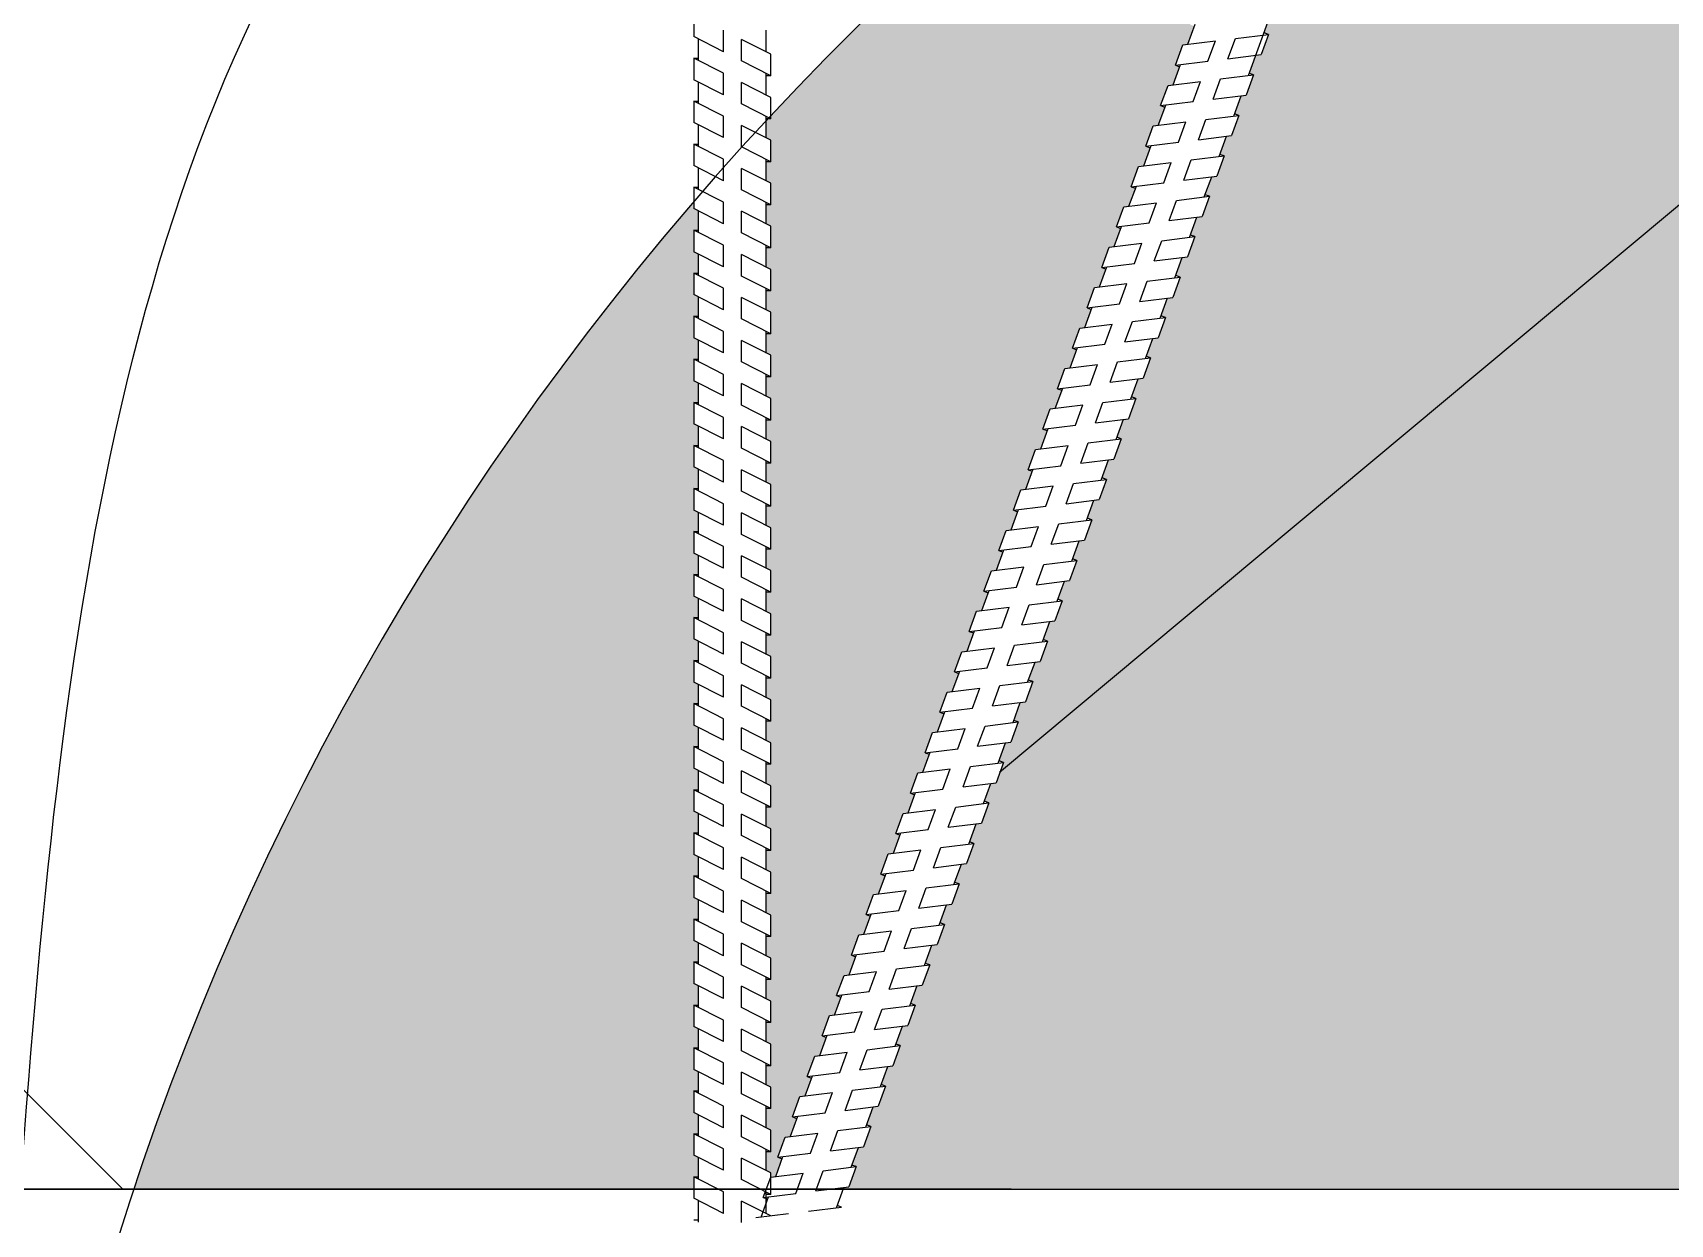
# Model space of a CAD drawing. Header units: millimetres. Extents: x -1985 to 969, y 203 to 500.
# Drawn here: x -1885.88 to -1875.23, y 431.2 to 438.95 of the extents above; entities that cross this region are included whole.
import ezdxf

# ---------------------------------------------------------------- set-up
doc = ezdxf.new("R2010")
doc.units = ezdxf.units.MM
for name, color, linetype in [('Контур', 252, 'Continuous'), ('надписи', 7, 'Continuous'), ('ШПАЛА', 7, 'Continuous')]:
    doc.layers.add(name, color=color, linetype=linetype)

msp = doc.modelspace()

# ---------------------------------------------------------------- hatches: boundary and pattern name
for points in [[(-1871.937, 440.537), (-1874.689, 442.29), (-1874.268, 442.982), (-1874.337, 443.067, 0.036279), (-1876.811, 441.842), (-1876.793, 441.836), (-1876.793, 441.836), (-1876.841, 441.704), (-1876.875, 441.7), (-1876.917, 441.583), (-1876.889, 441.572), (-1876.889, 441.572), (-1876.937, 441.441), (-1876.971, 441.437), (-1877.013, 441.319), (-1876.985, 441.309), (-1876.985, 441.309), (-1877.033, 441.178), (-1877.066, 441.173), (-1877.109, 441.056), (-1877.081, 441.046), (-1877.081, 441.046), (-1877.129, 440.914), (-1877.162, 440.91), (-1877.205, 440.793), (-1877.177, 440.782), (-1877.177, 440.782), (-1877.225, 440.651), (-1877.258, 440.647), (-1877.301, 440.53), (-1877.272, 440.52), (-1877.272, 440.52), (-1877.32, 440.388), (-1877.354, 440.384), (-1877.396, 440.267), (-1877.368, 440.257), (-1877.368, 440.257), (-1877.416, 440.125), (-1877.449, 440.121), (-1877.492, 440.004), (-1877.464, 439.994), (-1877.464, 439.994), (-1877.511, 439.863), (-1877.545, 439.858), (-1877.588, 439.741), (-1877.559, 439.731), (-1877.559, 439.731), (-1877.607, 439.599), (-1877.641, 439.595), (-1877.683, 439.48), (-1877.654, 439.47), (-1877.654, 439.47), (-1877.702, 439.338), (-1877.736, 439.334), (-1877.779, 439.217), (-1877.75, 439.207), (-1877.75, 439.207), (-1877.798, 439.075), (-1877.832, 439.071), (-1877.874, 438.954), (-1877.846, 438.943), (-1877.846, 438.943), (-1877.894, 438.812), (-1877.928, 438.808), (-1877.97, 438.69), (-1877.942, 438.68), (-1877.942, 438.68), (-1877.99, 438.548), (-1878.023, 438.544), (-1878.066, 438.427), (-1878.038, 438.416), (-1878.038, 438.416), (-1878.086, 438.285), (-1878.119, 438.281), (-1878.162, 438.163), (-1878.134, 438.153), (-1878.134, 438.153), (-1878.182, 438.022), (-1878.215, 438.017), (-1878.257, 437.901), (-1878.229, 437.891), (-1878.229, 437.891), (-1878.277, 437.759), (-1878.311, 437.755), (-1878.353, 437.638), (-1878.325, 437.628), (-1878.325, 437.628), (-1878.373, 437.496), (-1878.406, 437.492), (-1878.449, 437.375), (-1878.421, 437.365), (-1878.421, 437.365), (-1878.468, 437.233), (-1878.502, 437.229), (-1878.545, 437.112), (-1878.516, 437.102), (-1878.516, 437.102), (-1878.564, 436.97), (-1878.598, 436.966), (-1878.64, 436.849), (-1878.612, 436.839), (-1878.612, 436.839), (-1878.66, 436.707), (-1878.693, 436.703), (-1878.736, 436.586), (-1878.708, 436.576), (-1878.708, 436.576), (-1878.756, 436.444), (-1878.789, 436.44), (-1878.832, 436.323), (-1878.804, 436.312), (-1878.804, 436.312), (-1878.852, 436.181), (-1878.885, 436.177), (-1878.928, 436.059), (-1878.899, 436.049), (-1878.899, 436.049), (-1878.947, 435.918), (-1878.981, 435.913), (-1879.024, 435.796), (-1878.995, 435.786), (-1878.995, 435.786), (-1879.043, 435.654), (-1879.077, 435.65), (-1879.12, 435.533), (-1879.091, 435.522), (-1879.091, 435.522), (-1879.139, 435.391), (-1879.173, 435.387), (-1879.215, 435.27), (-1879.187, 435.26), (-1879.187, 435.26), (-1879.235, 435.128), (-1879.268, 435.124), (-1879.311, 435.007), (-1879.283, 434.997), (-1879.283, 434.997), (-1879.33, 434.865), (-1879.364, 434.861), (-1879.406, 434.744), (-1879.378, 434.734), (-1879.378, 434.734), (-1879.426, 434.603), (-1879.46, 434.598), (-1879.502, 434.481), (-1879.474, 434.471), (-1879.474, 434.471), (-1879.522, 434.339), (-1879.555, 434.335), (-1879.598, 434.218), (-1879.57, 434.208), (-1879.57, 434.208), (-1879.594, 434.142)], [(-1879.073, 437.033), (-1879.04, 437.037), (-1878.997, 437.155), (-1879.025, 437.165), (-1879.025, 437.165), (-1878.978, 437.297), (-1878.944, 437.301), (-1878.902, 437.417), (-1878.93, 437.428), (-1878.93, 437.428), (-1878.882, 437.559), (-1878.849, 437.563), (-1878.806, 437.681), (-1878.834, 437.691), (-1878.834, 437.691), (-1878.786, 437.822), (-1878.753, 437.827), (-1878.71, 437.943), (-1878.739, 437.953), (-1878.739, 437.953), (-1878.691, 438.085), (-1878.657, 438.089), (-1878.615, 438.206), (-1878.643, 438.216), (-1878.643, 438.216), (-1878.595, 438.348), (-1878.562, 438.352), (-1878.519, 438.47), (-1878.547, 438.48), (-1878.547, 438.48), (-1878.499, 438.612), (-1878.466, 438.616), (-1878.423, 438.733), (-1878.451, 438.743), (-1878.451, 438.743), (-1878.403, 438.875), (-1878.37, 438.879), (-1878.327, 438.996), (-1878.355, 439.007), (-1878.355, 439.007), (-1878.307, 439.138), (-1878.274, 439.142), (-1878.231, 439.26), (-1878.259, 439.27), (-1878.259, 439.27), (-1878.211, 439.401), (-1878.178, 439.406), (-1878.136, 439.521), (-1878.164, 439.531), (-1878.164, 439.531), (-1878.116, 439.662), (-1878.083, 439.667), (-1878.04, 439.784), (-1878.068, 439.794), (-1878.068, 439.794), (-1878.021, 439.926), (-1877.987, 439.93), (-1877.945, 440.047), (-1877.973, 440.057), (-1877.973, 440.057), (-1877.925, 440.188), (-1877.892, 440.192), (-1877.849, 440.31), (-1877.877, 440.32), (-1877.877, 440.32), (-1877.829, 440.452), (-1877.796, 440.456), (-1877.754, 440.572), (-1877.782, 440.582), (-1877.782, 440.582), (-1877.734, 440.714), (-1877.7, 440.718), (-1877.658, 440.835), (-1877.686, 440.846), (-1877.686, 440.846), (-1877.638, 440.977), (-1877.605, 440.981), (-1877.562, 441.099), (-1877.59, 441.109), (-1877.59, 441.109), (-1877.542, 441.241), (-1877.509, 441.245), (-1877.466, 441.362), (-1877.494, 441.372), (-1877.494, 441.372), (-1877.471, 441.436, 0.062028), (-1881.083, 438.413), (-1881.083, 438.394), (-1881.101, 438.394, 0.000235), (-1881.113, 438.381), (-1881.113, 438.27), (-1881.083, 438.255), (-1881.083, 438.115), (-1881.113, 438.115), (-1881.113, 437.99), (-1881.083, 437.975), (-1881.083, 437.835), (-1881.113, 437.835), (-1881.113, 437.711), (-1881.083, 437.696), (-1881.083, 437.556), (-1881.113, 437.556), (-1881.113, 437.431), (-1881.083, 437.415), (-1881.083, 437.275), (-1881.113, 437.275), (-1881.113, 437.151), (-1881.083, 437.136), (-1881.083, 436.996), (-1881.113, 436.996), (-1881.113, 436.871), (-1881.083, 436.856), (-1881.083, 436.716), (-1881.113, 436.716), (-1881.113, 436.591), (-1881.083, 436.575), (-1881.083, 436.435), (-1881.113, 436.435), (-1881.113, 436.311), (-1881.083, 436.295), (-1881.083, 436.155), (-1881.113, 436.155), (-1881.113, 436.03), (-1881.083, 436.015), (-1881.083, 435.875), (-1881.113, 435.875), (-1881.113, 435.75), (-1881.083, 435.735), (-1881.083, 435.595), (-1881.113, 435.595), (-1881.113, 435.471), (-1881.083, 435.456), (-1881.083, 435.316), (-1881.113, 435.316), (-1881.113, 435.191), (-1881.083, 435.175), (-1881.083, 435.035), (-1881.113, 435.035), (-1881.113, 434.911), (-1881.083, 434.896), (-1881.083, 434.756), (-1881.113, 434.756), (-1881.113, 434.631), (-1881.083, 434.616), (-1881.083, 434.476), (-1881.113, 434.476), (-1881.113, 434.351), (-1881.083, 434.336), (-1881.083, 434.196), (-1881.113, 434.196), (-1881.113, 434.071), (-1881.083, 434.056), (-1881.083, 433.916), (-1881.113, 433.916), (-1881.113, 433.791), (-1881.083, 433.776), (-1881.083, 433.636), (-1881.113, 433.636), (-1881.113, 433.511), (-1881.083, 433.495), (-1881.083, 433.355), (-1881.113, 433.355), (-1881.113, 433.23), (-1881.083, 433.215), (-1881.083, 433.075), (-1881.113, 433.075), (-1881.113, 432.95), (-1881.083, 432.935), (-1881.083, 432.795), (-1881.113, 432.795), (-1881.113, 432.671), (-1881.083, 432.656), (-1881.083, 432.516), (-1881.113, 432.516), (-1881.113, 432.391), (-1881.083, 432.375), (-1881.083, 432.235), (-1881.113, 432.235), (-1881.113, 432.111), (-1881.083, 432.096), (-1881.083, 431.956), (-1881.113, 431.956), (-1881.113, 431.831), (-1881.083, 431.816), (-1881.083, 431.676), (-1881.113, 431.676), (-1881.113, 431.553), (-1881.083, 431.538), (-1881.083, 431.511), (-1881.05, 431.515), (-1881.008, 431.63), (-1881.036, 431.64), (-1881.036, 431.64), (-1880.989, 431.771), (-1880.955, 431.776), (-1880.912, 431.893), (-1880.941, 431.903), (-1880.941, 431.903), (-1880.893, 432.035), (-1880.859, 432.039), (-1880.817, 432.155), (-1880.845, 432.166), (-1880.845, 432.166), (-1880.797, 432.297), (-1880.764, 432.301), (-1880.721, 432.419), (-1880.749, 432.429), (-1880.749, 432.429), (-1880.701, 432.561), (-1880.668, 432.565), (-1880.626, 432.681), (-1880.654, 432.691), (-1880.654, 432.691), (-1880.606, 432.823), (-1880.573, 432.827), (-1880.53, 432.944), (-1880.558, 432.955), (-1880.558, 432.955), (-1880.51, 433.086), (-1880.477, 433.09), (-1880.434, 433.208), (-1880.462, 433.218), (-1880.462, 433.218), (-1880.414, 433.35), (-1880.381, 433.354), (-1880.338, 433.471), (-1880.366, 433.481), (-1880.366, 433.481), (-1880.318, 433.613), (-1880.285, 433.617), (-1880.242, 433.735), (-1880.27, 433.745), (-1880.27, 433.745), (-1880.222, 433.876), (-1880.189, 433.88), (-1880.146, 433.998), (-1880.174, 434.008), (-1880.174, 434.008), (-1880.127, 434.14), (-1880.093, 434.144), (-1880.051, 434.261), (-1880.079, 434.271), (-1880.079, 434.271), (-1880.031, 434.402), (-1879.998, 434.407), (-1879.955, 434.524), (-1879.983, 434.534), (-1879.983, 434.534), (-1879.935, 434.666), (-1879.902, 434.67), (-1879.859, 434.787), (-1879.887, 434.797), (-1879.887, 434.797), (-1879.84, 434.928), (-1879.806, 434.932), (-1879.763, 435.05), (-1879.792, 435.06), (-1879.792, 435.06), (-1879.744, 435.192), (-1879.71, 435.196), (-1879.668, 435.312), (-1879.696, 435.322), (-1879.696, 435.322), (-1879.648, 435.454), (-1879.615, 435.458), (-1879.572, 435.575), (-1879.6, 435.586), (-1879.6, 435.586), (-1879.552, 435.717), (-1879.519, 435.721), (-1879.476, 435.839), (-1879.504, 435.849), (-1879.504, 435.849), (-1879.456, 435.981), (-1879.423, 435.985), (-1879.38, 436.102), (-1879.409, 436.112), (-1879.409, 436.112), (-1879.361, 436.244), (-1879.327, 436.248), (-1879.285, 436.366), (-1879.313, 436.376), (-1879.313, 436.376), (-1879.265, 436.507), (-1879.232, 436.511), (-1879.189, 436.629), (-1879.217, 436.639), (-1879.217, 436.639), (-1879.169, 436.771), (-1879.136, 436.775), (-1879.093, 436.892), (-1879.121, 436.902), (-1879.121, 436.902)], [(-1874.282, 438.578), (-1879.594, 434.142), (-1879.617, 434.076), (-1879.651, 434.072), (-1879.694, 433.955), (-1879.665, 433.945), (-1879.665, 433.945), (-1879.713, 433.813), (-1879.747, 433.809), (-1879.79, 433.692), (-1879.761, 433.681), (-1879.761, 433.681), (-1879.809, 433.55), (-1879.843, 433.546), (-1879.885, 433.428), (-1879.857, 433.418), (-1879.857, 433.418), (-1879.905, 433.287), (-1879.939, 433.282), (-1879.981, 433.165), (-1879.953, 433.154), (-1879.953, 433.154), (-1880.001, 433.023), (-1880.034, 433.019), (-1880.077, 432.901), (-1880.049, 432.891), (-1880.049, 432.891), (-1880.097, 432.76), (-1880.13, 432.756), (-1880.173, 432.639), (-1880.144, 432.629), (-1880.144, 432.629), (-1880.192, 432.497), (-1880.226, 432.493), (-1880.268, 432.376), (-1880.24, 432.366), (-1880.24, 432.366), (-1880.288, 432.234), (-1880.322, 432.23), (-1880.364, 432.113), (-1880.336, 432.103), (-1880.336, 432.103), (-1880.384, 431.972), (-1880.417, 431.967), (-1880.46, 431.85), (-1880.432, 431.84), (-1880.432, 431.84), (-1880.479, 431.708), (-1880.513, 431.704), (-1880.555, 431.589), (-1880.527, 431.579), (-1880.527, 431.579), (-1880.574, 431.447), (-1880.608, 431.443), (-1880.612, 431.433), (-1879.518, 431.433), (-1873.333, 431.433)], [(-1881.553, 433.314), (-1881.583, 433.33), (-1881.583, 433.47), (-1881.583, 433.47), (-1881.553, 433.47), (-1881.553, 433.595), (-1881.583, 433.61), (-1881.583, 433.75), (-1881.583, 433.75), (-1881.553, 433.75), (-1881.553, 433.875), (-1881.583, 433.89), (-1881.583, 434.03), (-1881.583, 434.03), (-1881.553, 434.03), (-1881.553, 434.155), (-1881.583, 434.171), (-1881.583, 434.311), (-1881.583, 434.311), (-1881.553, 434.311), (-1881.553, 434.435), (-1881.583, 434.451), (-1881.583, 434.591), (-1881.583, 434.591), (-1881.553, 434.591), (-1881.553, 434.715), (-1881.583, 434.73), (-1881.583, 434.87), (-1881.583, 434.87), (-1881.553, 434.87), (-1881.553, 434.995), (-1881.583, 435.011), (-1881.583, 435.151), (-1881.583, 435.151), (-1881.553, 435.151), (-1881.553, 435.275), (-1881.583, 435.29), (-1881.583, 435.43), (-1881.583, 435.43), (-1881.553, 435.43), (-1881.553, 435.555), (-1881.583, 435.57), (-1881.583, 435.71), (-1881.583, 435.71), (-1881.553, 435.71), (-1881.553, 435.834), (-1881.583, 435.849), (-1881.583, 435.989), (-1881.583, 435.989), (-1881.553, 435.989), (-1881.553, 436.114), (-1881.583, 436.13), (-1881.583, 436.27), (-1881.583, 436.27), (-1881.553, 436.27), (-1881.553, 436.395), (-1881.583, 436.41), (-1881.583, 436.55), (-1881.583, 436.55), (-1881.553, 436.55), (-1881.553, 436.675), (-1881.583, 436.69), (-1881.583, 436.83), (-1881.583, 436.83), (-1881.553, 436.83), (-1881.553, 436.955), (-1881.583, 436.97), (-1881.583, 437.11), (-1881.583, 437.11), (-1881.553, 437.11), (-1881.553, 437.235), (-1881.583, 437.251), (-1881.583, 437.391), (-1881.583, 437.391), (-1881.553, 437.391), (-1881.553, 437.515), (-1881.583, 437.53), (-1881.583, 437.67), (-1881.583, 437.67), (-1881.553, 437.67), (-1881.553, 437.795), (-1881.583, 437.81), (-1881.583, 437.855, 0.097786), (-1885.225, 431.433), (-1881.583, 431.433), (-1881.583, 431.513), (-1881.583, 431.513), (-1881.553, 431.513), (-1881.553, 431.638), (-1881.583, 431.653), (-1881.583, 431.793), (-1881.583, 431.793), (-1881.553, 431.793), (-1881.553, 431.915), (-1881.583, 431.931), (-1881.583, 432.071), (-1881.583, 432.071), (-1881.553, 432.071), (-1881.553, 432.195), (-1881.583, 432.211), (-1881.583, 432.351), (-1881.583, 432.351), (-1881.553, 432.351), (-1881.553, 432.475), (-1881.583, 432.49), (-1881.583, 432.63), (-1881.583, 432.63), (-1881.553, 432.63), (-1881.553, 432.755), (-1881.583, 432.77), (-1881.583, 432.91), (-1881.583, 432.91), (-1881.553, 432.91), (-1881.553, 433.034), (-1881.583, 433.049), (-1881.583, 433.189), (-1881.583, 433.189), (-1881.553, 433.189)]]:
    msp.add_hatch(color=8).paths.add_polyline_path(points)

# ---------------------------------------------------------------- linework, layer by layer
at = {"color": 252}
for p, q in [((-1881.583, 439.069), (-1881.583, 438.929)), ((-1881.39, 438.831), (-1881.583, 438.929)), ((-1881.083, 438.814), (-1881.273, 438.911)), ((-1878.451, 438.743), (-1878.403, 438.875)), ((-1878.403, 438.875), (-1878.191, 438.901)), ((-1878.061, 438.917), (-1877.846, 438.943)), ((-1877.846, 438.943), (-1877.894, 438.812)), ((-1877.846, 438.943), (-1877.874, 438.954)), ((-1881.583, 438.789), (-1881.583, 438.649)), ((-1881.583, 438.789), (-1881.553, 438.789)), ((-1881.39, 438.691), (-1881.583, 438.789)), ((-1881.083, 438.674), (-1881.273, 438.771)), ((-1881.083, 438.674), (-1881.083, 438.814)), ((-1878.451, 438.743), (-1878.239, 438.769)), ((-1878.109, 438.785), (-1877.894, 438.812)), ((-1881.083, 438.674), (-1881.113, 438.674)), ((-1878.451, 438.743), (-1878.423, 438.733)), ((-1878.157, 438.654), (-1877.942, 438.68)), ((-1877.942, 438.68), (-1877.99, 438.548)), ((-1877.942, 438.68), (-1877.97, 438.69)), ((-1881.39, 438.551), (-1881.583, 438.649)), ((-1881.083, 438.534), (-1881.273, 438.631)), ((-1878.547, 438.48), (-1878.499, 438.612)), ((-1878.499, 438.612), (-1878.287, 438.638)), ((-1878.205, 438.522), (-1877.99, 438.548)), ((-1881.583, 438.51), (-1881.583, 438.37)), ((-1881.583, 438.51), (-1881.553, 438.51)), ((-1881.39, 438.412), (-1881.583, 438.51)), ((-1881.083, 438.394), (-1881.273, 438.491)), ((-1881.083, 438.394), (-1881.083, 438.534)), ((-1878.547, 438.48), (-1878.335, 438.506)), ((-1878.547, 438.48), (-1878.519, 438.47)), ((-1881.39, 438.272), (-1881.583, 438.37)), ((-1881.083, 438.255), (-1881.273, 438.352)), ((-1881.083, 438.394), (-1881.113, 438.394)), ((-1878.643, 438.216), (-1878.595, 438.348)), ((-1878.595, 438.348), (-1878.383, 438.374)), ((-1878.253, 438.39), (-1878.038, 438.416)), ((-1878.038, 438.416), (-1878.086, 438.285)), ((-1878.038, 438.416), (-1878.066, 438.427)), ((-1881.583, 438.23), (-1881.583, 438.09)), ((-1881.583, 438.23), (-1881.553, 438.23)), ((-1881.39, 438.131), (-1881.583, 438.23)), ((-1881.083, 438.115), (-1881.083, 438.255)), ((-1878.643, 438.216), (-1878.431, 438.242)), ((-1878.301, 438.258), (-1878.086, 438.285)), ((-1881.083, 438.115), (-1881.273, 438.212)), ((-1878.643, 438.216), (-1878.615, 438.206)), ((-1878.349, 438.127), (-1878.134, 438.153)), ((-1878.134, 438.153), (-1878.182, 438.022)), ((-1878.134, 438.153), (-1878.162, 438.163)), ((-1881.39, 437.991), (-1881.583, 438.09)), ((-1881.083, 437.975), (-1881.273, 438.072)), ((-1881.083, 438.115), (-1881.113, 438.115)), ((-1878.739, 437.953), (-1878.691, 438.085)), ((-1878.691, 438.085), (-1878.479, 438.111)), ((-1878.396, 437.995), (-1878.182, 438.022)), ((-1881.583, 437.95), (-1881.583, 437.81)), ((-1881.583, 437.95), (-1881.553, 437.95)), ((-1881.39, 437.852), (-1881.583, 437.95)), ((-1881.083, 437.835), (-1881.273, 437.932)), ((-1881.083, 437.835), (-1881.083, 437.975)), ((-1878.739, 437.953), (-1878.527, 437.979)), ((-1878.739, 437.953), (-1878.71, 437.943)), ((-1881.39, 437.712), (-1881.583, 437.81)), ((-1881.083, 437.835), (-1881.113, 437.835)), ((-1878.834, 437.691), (-1878.786, 437.822)), ((-1878.786, 437.822), (-1878.574, 437.848)), ((-1878.444, 437.864), (-1878.229, 437.891)), ((-1878.229, 437.891), (-1878.277, 437.759)), ((-1878.229, 437.891), (-1878.257, 437.901)), ((-1881.083, 437.696), (-1881.273, 437.793)), ((-1881.083, 437.556), (-1881.083, 437.696)), ((-1878.834, 437.691), (-1878.622, 437.717)), ((-1878.492, 437.733), (-1878.277, 437.759)), ((-1881.583, 437.67), (-1881.583, 437.53)), ((-1881.583, 437.67), (-1881.553, 437.67)), ((-1881.39, 437.572), (-1881.583, 437.67)), ((-1881.083, 437.556), (-1881.273, 437.653)), ((-1878.834, 437.691), (-1878.806, 437.681)), ((-1878.54, 437.601), (-1878.325, 437.628)), ((-1878.325, 437.628), (-1878.373, 437.496)), ((-1878.325, 437.628), (-1878.353, 437.638)), ((-1881.39, 437.432), (-1881.583, 437.53)), ((-1881.083, 437.415), (-1881.273, 437.512)), ((-1881.083, 437.556), (-1881.113, 437.556)), ((-1878.93, 437.428), (-1878.882, 437.559)), ((-1878.882, 437.559), (-1878.67, 437.585)), ((-1878.588, 437.47), (-1878.373, 437.496)), ((-1881.583, 437.391), (-1881.583, 437.251)), ((-1881.583, 437.391), (-1881.553, 437.391)), ((-1881.39, 437.292), (-1881.583, 437.391)), ((-1881.083, 437.275), (-1881.083, 437.415)), ((-1878.93, 437.428), (-1878.718, 437.454)), ((-1878.93, 437.428), (-1878.902, 437.417)), ((-1878.421, 437.365), (-1878.449, 437.375)), ((-1881.083, 437.275), (-1881.273, 437.372)), ((-1881.083, 437.275), (-1881.113, 437.275)), ((-1879.025, 437.165), (-1878.978, 437.297)), ((-1878.978, 437.297), (-1878.766, 437.323)), ((-1878.635, 437.339), (-1878.421, 437.365)), ((-1878.421, 437.365), (-1878.468, 437.233)), ((-1881.39, 437.152), (-1881.583, 437.251)), ((-1881.083, 437.136), (-1881.273, 437.233)), ((-1879.025, 437.165), (-1878.814, 437.191)), ((-1879.025, 437.165), (-1878.997, 437.155)), ((-1878.683, 437.207), (-1878.468, 437.233)), ((-1881.583, 437.11), (-1881.583, 436.97)), ((-1881.583, 437.11), (-1881.553, 437.11)), ((-1881.39, 437.012), (-1881.583, 437.11)), ((-1881.083, 436.996), (-1881.273, 437.093)), ((-1881.083, 436.996), (-1881.083, 437.136)), ((-1879.073, 437.033), (-1878.862, 437.059)), ((-1878.731, 437.075), (-1878.516, 437.102)), ((-1878.516, 437.102), (-1878.564, 436.97)), ((-1878.516, 437.102), (-1878.545, 437.112)), ((-1881.39, 436.872), (-1881.583, 436.97)), ((-1881.083, 436.856), (-1881.273, 436.953)), ((-1881.083, 436.996), (-1881.113, 436.996)), ((-1879.121, 436.902), (-1879.073, 437.033)), ((-1878.779, 436.944), (-1878.564, 436.97)), ((-1881.083, 436.716), (-1881.083, 436.856)), ((-1879.121, 436.902), (-1878.909, 436.928)), ((-1879.121, 436.902), (-1879.093, 436.892)), ((-1878.612, 436.839), (-1878.64, 436.849)), ((-1881.583, 436.83), (-1881.583, 436.69)), ((-1881.583, 436.83), (-1881.553, 436.83)), ((-1881.39, 436.732), (-1881.583, 436.83)), ((-1881.083, 436.716), (-1881.273, 436.813)), ((-1879.217, 436.639), (-1879.169, 436.771)), ((-1879.169, 436.771), (-1878.957, 436.797)), ((-1878.827, 436.813), (-1878.612, 436.839)), ((-1878.612, 436.839), (-1878.66, 436.707)), ((-1881.39, 436.592), (-1881.583, 436.69)), ((-1881.083, 436.575), (-1881.273, 436.672)), ((-1881.083, 436.716), (-1881.113, 436.716)), ((-1879.217, 436.639), (-1879.005, 436.665)), ((-1879.217, 436.639), (-1879.189, 436.629)), ((-1878.875, 436.681), (-1878.66, 436.707)), ((-1881.583, 436.55), (-1881.583, 436.41)), ((-1881.583, 436.55), (-1881.553, 436.55)), ((-1881.39, 436.452), (-1881.583, 436.55)), ((-1881.083, 436.435), (-1881.273, 436.532)), ((-1881.083, 436.435), (-1881.083, 436.575)), ((-1879.265, 436.507), (-1879.053, 436.533)), ((-1878.923, 436.549), (-1878.708, 436.576)), ((-1878.708, 436.576), (-1878.756, 436.444)), ((-1878.708, 436.576), (-1878.736, 436.586)), ((-1881.083, 436.435), (-1881.113, 436.435)), ((-1879.313, 436.376), (-1879.265, 436.507)), ((-1878.971, 436.418), (-1878.756, 436.444)), ((-1881.39, 436.312), (-1881.583, 436.41)), ((-1881.083, 436.295), (-1881.273, 436.392)), ((-1879.313, 436.376), (-1879.101, 436.402)), ((-1879.313, 436.376), (-1879.285, 436.366)), ((-1879.019, 436.286), (-1878.804, 436.312)), ((-1878.804, 436.312), (-1878.852, 436.181)), ((-1878.804, 436.312), (-1878.832, 436.323)), ((-1881.583, 436.27), (-1881.583, 436.13)), ((-1881.583, 436.27), (-1881.553, 436.27)), ((-1881.39, 436.171), (-1881.583, 436.27)), ((-1881.083, 436.155), (-1881.273, 436.252)), ((-1881.083, 436.155), (-1881.083, 436.295)), ((-1879.409, 436.112), (-1879.361, 436.244)), ((-1879.361, 436.244), (-1879.149, 436.27)), ((-1881.39, 436.031), (-1881.583, 436.13)), ((-1881.083, 436.015), (-1881.273, 436.112)), ((-1881.083, 436.155), (-1881.113, 436.155)), ((-1879.409, 436.112), (-1879.197, 436.138)), ((-1879.409, 436.112), (-1879.38, 436.102)), ((-1879.066, 436.154), (-1878.852, 436.181)), ((-1881.083, 435.875), (-1881.083, 436.015)), ((-1879.456, 435.981), (-1879.245, 436.007)), ((-1879.114, 436.023), (-1878.899, 436.049)), ((-1878.899, 436.049), (-1878.947, 435.918)), ((-1878.899, 436.049), (-1878.928, 436.059)), ((-1881.583, 435.989), (-1881.583, 435.849)), ((-1881.583, 435.989), (-1881.553, 435.989)), ((-1881.39, 435.891), (-1881.583, 435.989)), ((-1881.083, 435.875), (-1881.273, 435.972)), ((-1879.504, 435.849), (-1879.456, 435.981)), ((-1879.162, 435.891), (-1878.947, 435.918)), ((-1881.39, 435.751), (-1881.583, 435.849)), ((-1881.083, 435.735), (-1881.273, 435.831)), ((-1881.083, 435.875), (-1881.113, 435.875)), ((-1879.504, 435.849), (-1879.293, 435.875)), ((-1879.504, 435.849), (-1879.476, 435.839)), ((-1879.21, 435.759), (-1878.995, 435.786)), ((-1878.995, 435.786), (-1879.043, 435.654)), ((-1878.995, 435.786), (-1879.024, 435.796)), ((-1881.583, 435.71), (-1881.583, 435.57)), ((-1881.583, 435.71), (-1881.553, 435.71)), ((-1881.39, 435.612), (-1881.583, 435.71)), ((-1881.083, 435.595), (-1881.273, 435.691)), ((-1881.083, 435.595), (-1881.083, 435.735)), ((-1879.6, 435.586), (-1879.552, 435.717)), ((-1879.552, 435.717), (-1879.341, 435.743)), ((-1881.39, 435.472), (-1881.583, 435.57)), ((-1881.083, 435.595), (-1881.113, 435.595)), ((-1879.6, 435.586), (-1879.388, 435.612)), ((-1879.6, 435.586), (-1879.572, 435.575)), ((-1879.258, 435.628), (-1879.043, 435.654)), ((-1881.083, 435.456), (-1881.273, 435.552)), ((-1879.648, 435.454), (-1879.436, 435.48)), ((-1879.306, 435.496), (-1879.091, 435.522)), ((-1879.091, 435.522), (-1879.139, 435.391)), ((-1879.091, 435.522), (-1879.12, 435.533)), ((-1881.583, 435.43), (-1881.583, 435.29)), ((-1881.583, 435.43), (-1881.553, 435.43)), ((-1881.39, 435.332), (-1881.583, 435.43)), ((-1881.083, 435.316), (-1881.273, 435.412)), ((-1881.083, 435.316), (-1881.083, 435.456)), ((-1879.696, 435.322), (-1879.648, 435.454)), ((-1879.354, 435.364), (-1879.139, 435.391)), ((-1881.39, 435.192), (-1881.583, 435.29)), ((-1881.083, 435.175), (-1881.273, 435.272)), ((-1881.083, 435.316), (-1881.113, 435.316)), ((-1879.696, 435.322), (-1879.484, 435.348)), ((-1879.696, 435.322), (-1879.668, 435.312)), ((-1879.402, 435.234), (-1879.187, 435.26)), ((-1879.187, 435.26), (-1879.235, 435.128)), ((-1879.187, 435.26), (-1879.215, 435.27)), ((-1881.583, 435.151), (-1881.583, 435.011)), ((-1881.583, 435.151), (-1881.553, 435.151)), ((-1881.39, 435.052), (-1881.583, 435.151)), ((-1881.083, 435.035), (-1881.083, 435.175)), ((-1879.792, 435.06), (-1879.744, 435.192)), ((-1879.744, 435.192), (-1879.532, 435.218)), ((-1881.083, 435.035), (-1881.273, 435.132)), ((-1881.083, 435.035), (-1881.113, 435.035)), ((-1879.792, 435.06), (-1879.58, 435.086)), ((-1879.792, 435.06), (-1879.763, 435.05)), ((-1879.449, 435.102), (-1879.235, 435.128)), ((-1881.39, 434.912), (-1881.583, 435.011)), ((-1881.083, 434.896), (-1881.273, 434.993)), ((-1879.887, 434.797), (-1879.84, 434.928)), ((-1879.84, 434.928), (-1879.628, 434.954)), ((-1879.497, 434.97), (-1879.283, 434.997)), ((-1879.283, 434.997), (-1879.33, 434.865)), ((-1879.283, 434.997), (-1879.311, 435.007)), ((-1881.583, 434.87), (-1881.583, 434.73)), ((-1881.583, 434.87), (-1881.553, 434.87)), ((-1881.39, 434.772), (-1881.583, 434.87)), ((-1881.083, 434.756), (-1881.273, 434.853)), ((-1881.083, 434.756), (-1881.083, 434.896)), ((-1879.887, 434.797), (-1879.676, 434.823)), ((-1879.545, 434.839), (-1879.33, 434.865)), ((-1881.39, 434.632), (-1881.583, 434.73)), ((-1881.083, 434.616), (-1881.273, 434.713)), ((-1881.083, 434.756), (-1881.113, 434.756)), ((-1879.887, 434.797), (-1879.859, 434.787)), ((-1879.593, 434.708), (-1879.378, 434.734)), ((-1879.378, 434.734), (-1879.426, 434.603)), ((-1879.378, 434.734), (-1879.406, 434.744)), ((-1881.083, 434.476), (-1881.083, 434.616)), ((-1879.983, 434.534), (-1879.935, 434.666)), ((-1879.935, 434.666), (-1879.723, 434.692)), ((-1881.583, 434.591), (-1881.583, 434.451)), ((-1881.583, 434.591), (-1881.553, 434.591)), ((-1881.39, 434.492), (-1881.583, 434.591)), ((-1881.083, 434.476), (-1881.273, 434.573)), ((-1879.983, 434.534), (-1879.771, 434.56)), ((-1879.983, 434.534), (-1879.955, 434.524)), ((-1879.641, 434.576), (-1879.426, 434.603)), ((-1881.39, 434.352), (-1881.583, 434.451)), ((-1881.083, 434.336), (-1881.273, 434.433)), ((-1881.083, 434.476), (-1881.113, 434.476)), ((-1880.079, 434.271), (-1880.031, 434.402)), ((-1880.031, 434.402), (-1879.819, 434.428)), ((-1879.689, 434.444), (-1879.474, 434.471)), ((-1879.474, 434.471), (-1879.522, 434.339)), ((-1879.474, 434.471), (-1879.502, 434.481)), ((-1881.583, 434.311), (-1881.583, 434.171)), ((-1881.583, 434.311), (-1881.553, 434.311)), ((-1881.39, 434.212), (-1881.583, 434.311)), ((-1881.083, 434.196), (-1881.273, 434.293)), ((-1881.083, 434.196), (-1881.083, 434.336)), ((-1880.079, 434.271), (-1879.867, 434.297)), ((-1879.737, 434.313), (-1879.522, 434.339)), ((-1881.083, 434.196), (-1881.113, 434.196)), ((-1880.079, 434.271), (-1880.051, 434.261)), ((-1879.784, 434.182), (-1879.57, 434.208)), ((-1879.57, 434.208), (-1879.617, 434.076)), ((-1879.57, 434.208), (-1879.598, 434.218)), ((-1881.39, 434.072), (-1881.583, 434.171)), ((-1881.083, 434.056), (-1881.273, 434.153)), ((-1880.174, 434.008), (-1880.127, 434.14)), ((-1880.127, 434.14), (-1879.915, 434.166)), ((-1879.832, 434.05), (-1879.617, 434.076)), ((-1881.583, 434.03), (-1881.583, 433.89)), ((-1881.583, 434.03), (-1881.553, 434.03)), ((-1881.39, 433.932), (-1881.583, 434.03)), ((-1881.083, 433.916), (-1881.273, 434.013)), ((-1881.083, 433.916), (-1881.083, 434.056)), ((-1880.174, 434.008), (-1879.963, 434.034)), ((-1880.174, 434.008), (-1880.146, 433.998)), ((-1881.39, 433.792), (-1881.583, 433.89)), ((-1881.083, 433.776), (-1881.273, 433.872)), ((-1881.083, 433.916), (-1881.113, 433.916)), ((-1880.27, 433.745), (-1880.222, 433.876)), ((-1880.222, 433.876), (-1880.011, 433.902)), ((-1879.88, 433.918), (-1879.665, 433.945)), ((-1879.665, 433.945), (-1879.713, 433.813)), ((-1879.665, 433.945), (-1879.694, 433.955)), ((-1881.083, 433.636), (-1881.083, 433.776)), ((-1880.27, 433.745), (-1880.058, 433.771)), ((-1879.928, 433.787), (-1879.713, 433.813)), ((-1881.583, 433.75), (-1881.583, 433.61)), ((-1881.583, 433.75), (-1881.553, 433.75)), ((-1881.39, 433.652), (-1881.583, 433.75)), ((-1881.083, 433.636), (-1881.273, 433.732)), ((-1880.27, 433.745), (-1880.242, 433.735)), ((-1879.976, 433.655), (-1879.761, 433.681)), ((-1879.761, 433.681), (-1879.809, 433.55)), ((-1879.761, 433.681), (-1879.79, 433.692)), ((-1881.39, 433.512), (-1881.583, 433.61)), ((-1881.083, 433.495), (-1881.273, 433.592)), ((-1881.083, 433.636), (-1881.113, 433.636)), ((-1880.366, 433.481), (-1880.318, 433.613)), ((-1880.318, 433.613), (-1880.106, 433.639)), ((-1880.024, 433.523), (-1879.809, 433.55)), ((-1881.583, 433.47), (-1881.583, 433.33)), ((-1881.583, 433.47), (-1881.553, 433.47)), ((-1881.39, 433.371), (-1881.583, 433.47)), ((-1881.083, 433.355), (-1881.273, 433.452)), ((-1881.083, 433.355), (-1881.083, 433.495)), ((-1880.366, 433.481), (-1880.154, 433.507)), ((-1880.366, 433.481), (-1880.338, 433.471)), ((-1881.39, 433.231), (-1881.583, 433.33)), ((-1881.083, 433.355), (-1881.113, 433.355)), ((-1880.462, 433.218), (-1880.414, 433.35)), ((-1880.414, 433.35), (-1880.202, 433.376)), ((-1880.072, 433.392), (-1879.857, 433.418)), ((-1879.857, 433.418), (-1879.905, 433.287)), ((-1879.857, 433.418), (-1879.885, 433.428)), ((-1881.083, 433.215), (-1881.273, 433.312)), ((-1880.462, 433.218), (-1880.25, 433.244)), ((-1880.12, 433.26), (-1879.905, 433.287)), ((-1881.583, 433.189), (-1881.583, 433.049)), ((-1881.583, 433.189), (-1881.553, 433.189)), ((-1881.39, 433.091), (-1881.583, 433.189)), ((-1881.083, 433.075), (-1881.273, 433.172)), ((-1881.083, 433.075), (-1881.083, 433.215)), ((-1880.462, 433.218), (-1880.434, 433.208)), ((-1880.168, 433.128), (-1879.953, 433.154)), ((-1879.953, 433.154), (-1880.001, 433.023)), ((-1879.953, 433.154), (-1879.981, 433.165)), ((-1881.39, 432.951), (-1881.583, 433.049)), ((-1881.083, 432.935), (-1881.273, 433.032)), ((-1881.083, 433.075), (-1881.113, 433.075)), ((-1880.558, 432.955), (-1880.51, 433.086)), ((-1880.51, 433.086), (-1880.298, 433.112)), ((-1880.216, 432.997), (-1880.001, 433.023)), ((-1881.583, 432.91), (-1881.583, 432.77)), ((-1881.583, 432.91), (-1881.553, 432.91)), ((-1881.39, 432.812), (-1881.583, 432.91)), ((-1881.083, 432.795), (-1881.083, 432.935)), ((-1880.558, 432.955), (-1880.346, 432.981)), ((-1880.558, 432.955), (-1880.53, 432.944)), ((-1880.049, 432.891), (-1880.077, 432.901)), ((-1881.083, 432.795), (-1881.273, 432.892)), ((-1880.654, 432.691), (-1880.606, 432.823)), ((-1880.606, 432.823), (-1880.394, 432.849)), ((-1880.264, 432.865), (-1880.049, 432.891)), ((-1880.049, 432.891), (-1880.097, 432.76)), ((-1881.39, 432.672), (-1881.583, 432.77)), ((-1881.083, 432.656), (-1881.273, 432.753)), ((-1881.083, 432.795), (-1881.113, 432.795)), ((-1880.654, 432.691), (-1880.442, 432.717)), ((-1880.654, 432.691), (-1880.626, 432.681)), ((-1880.312, 432.733), (-1880.097, 432.76)), ((-1881.583, 432.63), (-1881.583, 432.49)), ((-1881.583, 432.63), (-1881.553, 432.63)), ((-1881.39, 432.532), (-1881.583, 432.63)), ((-1881.083, 432.516), (-1881.273, 432.613)), ((-1881.083, 432.516), (-1881.083, 432.656)), ((-1880.701, 432.561), (-1880.489, 432.587)), ((-1880.359, 432.603), (-1880.144, 432.629)), ((-1880.144, 432.629), (-1880.192, 432.497)), ((-1880.144, 432.629), (-1880.173, 432.639)), ((-1881.39, 432.392), (-1881.583, 432.49)), ((-1881.083, 432.516), (-1881.113, 432.516)), ((-1880.749, 432.429), (-1880.701, 432.561)), ((-1880.407, 432.471), (-1880.192, 432.497)), ((-1881.083, 432.375), (-1881.273, 432.472)), ((-1881.083, 432.235), (-1881.083, 432.375)), ((-1880.749, 432.429), (-1880.537, 432.455)), ((-1880.749, 432.429), (-1880.721, 432.419)), ((-1880.24, 432.366), (-1880.268, 432.376)), ((-1881.583, 432.351), (-1881.583, 432.211)), ((-1881.583, 432.351), (-1881.553, 432.351)), ((-1881.39, 432.253), (-1881.583, 432.351)), ((-1881.083, 432.235), (-1881.273, 432.332)), ((-1880.845, 432.166), (-1880.797, 432.297)), ((-1880.797, 432.297), (-1880.585, 432.323)), ((-1880.455, 432.339), (-1880.24, 432.366)), ((-1880.24, 432.366), (-1880.288, 432.234)), ((-1881.39, 432.113), (-1881.583, 432.211)), ((-1881.083, 432.096), (-1881.273, 432.193)), ((-1881.083, 432.235), (-1881.113, 432.235)), ((-1880.845, 432.166), (-1880.633, 432.192)), ((-1880.845, 432.166), (-1880.817, 432.155)), ((-1880.503, 432.208), (-1880.288, 432.234)), ((-1881.583, 432.071), (-1881.583, 431.931)), ((-1881.583, 432.071), (-1881.553, 432.071)), ((-1881.39, 431.972), (-1881.583, 432.071)), ((-1881.083, 431.956), (-1881.273, 432.053)), ((-1881.083, 431.956), (-1881.083, 432.096)), ((-1880.893, 432.035), (-1880.681, 432.061)), ((-1880.551, 432.077), (-1880.336, 432.103)), ((-1880.336, 432.103), (-1880.384, 431.972)), ((-1880.336, 432.103), (-1880.364, 432.113)), ((-1881.083, 431.956), (-1881.113, 431.956)), ((-1880.941, 431.903), (-1880.893, 432.035)), ((-1880.598, 431.945), (-1880.384, 431.972)), ((-1881.39, 431.832), (-1881.583, 431.931)), ((-1881.083, 431.816), (-1881.273, 431.913)), ((-1880.941, 431.903), (-1880.729, 431.929)), ((-1880.941, 431.903), (-1880.912, 431.893)), ((-1880.646, 431.813), (-1880.432, 431.84)), ((-1880.432, 431.84), (-1880.479, 431.708)), ((-1880.432, 431.84), (-1880.46, 431.85)), ((-1881.583, 431.793), (-1881.583, 431.653)), ((-1881.583, 431.793), (-1881.553, 431.793)), ((-1881.39, 431.695), (-1881.583, 431.793)), ((-1881.083, 431.676), (-1881.273, 431.773)), ((-1881.083, 431.676), (-1881.083, 431.816)), ((-1881.036, 431.64), (-1880.989, 431.771)), ((-1880.989, 431.771), (-1880.777, 431.797)), ((-1881.39, 431.555), (-1881.583, 431.653)), ((-1881.083, 431.538), (-1881.273, 431.635)), ((-1881.083, 431.676), (-1881.113, 431.676)), ((-1881.036, 431.64), (-1880.825, 431.666)), ((-1881.036, 431.64), (-1881.008, 431.63)), ((-1880.694, 431.682), (-1880.479, 431.708)), ((-1881.083, 431.398), (-1881.083, 431.538)), ((-1881.083, 431.51), (-1880.872, 431.537)), ((-1880.741, 431.552), (-1880.527, 431.579)), ((-1880.527, 431.579), (-1880.574, 431.447)), ((-1880.527, 431.579), (-1880.555, 431.589)), ((-1881.583, 431.513), (-1881.583, 431.373)), ((-1881.583, 431.513), (-1881.553, 431.513)), ((-1881.39, 431.414), (-1881.583, 431.513)), ((-1881.083, 431.398), (-1881.273, 431.495)), ((-1881.131, 431.379), (-1881.083, 431.51)), ((-1880.789, 431.421), (-1880.574, 431.447)), ((-1881.39, 431.274), (-1881.583, 431.373)), ((-1881.083, 431.258), (-1881.273, 431.355)), ((-1881.131, 431.379), (-1880.92, 431.405)), ((-1881.131, 431.379), (-1881.103, 431.369)), ((-1881.083, 431.398), (-1881.113, 431.398)), ((-1880.837, 431.289), (-1880.622, 431.316)), ((-1880.622, 431.316), (-1880.651, 431.326)), ((-1881.583, 431.233), (-1881.553, 431.233)), ((-1881.179, 431.247), (-1880.967, 431.273))]:
    msp.add_line(p, q, dxfattribs=at)
at = {"color": 8}
msp.add_line((-1874.09, 438.739), (-1879.594, 434.142), dxfattribs=at)
for p, q in [((-1885.297, 431.433), (-1890.297, 436.433)), ((-1879.518, 431.433), (-1953.327, 431.433)), ((-1879.518, 431.433), (-1867.148, 431.433))]:
    msp.add_line(p, q)
at = {"layer": 'Контур', "color": 252}
msp.add_lwpolyline([(-1953.327, 431.433), (-1879.518, 431.433)], dxfattribs=at)
at = {"layer": 'надписи'}
msp.add_arc((-1867.143, 425.423), 19.055, 112.1814, 163.494, dxfattribs=at)
at = {"layer": 'надписи', "color": 7, "start_tangent": (0.267874, 0.963454)}
msp.add_spline([(-1886.013, 430.746), (-1883.37, 440.78), (-1872.005, 444.609), (-1859.592, 438.328), (-1850.496, 433.493), (-1847.294, 430.68)], degree=3, dxfattribs=at)
at = {"layer": 'ШПАЛА', "color": 252}
for p, q in [((-1878.37, 438.879), (-1878.322, 439.011)), ((-1877.975, 438.676), (-1877.832, 439.071)), ((-1881.553, 438.774), (-1881.553, 438.914)), ((-1881.39, 438.831), (-1881.39, 438.971)), ((-1881.273, 438.771), (-1881.273, 438.911)), ((-1881.113, 438.83), (-1881.113, 438.97)), ((-1878.239, 438.769), (-1878.191, 438.901)), ((-1878.109, 438.785), (-1878.061, 438.917)), ((-1881.39, 438.551), (-1881.39, 438.691)), ((-1881.113, 438.55), (-1881.113, 438.69)), ((-1878.466, 438.616), (-1878.418, 438.747)), ((-1878.205, 438.522), (-1878.157, 438.654)), ((-1881.553, 438.495), (-1881.553, 438.634)), ((-1881.273, 438.491), (-1881.273, 438.631)), ((-1878.335, 438.506), (-1878.287, 438.638)), ((-1878.562, 438.352), (-1878.514, 438.484)), ((-1878.071, 438.412), (-1878.023, 438.544)), ((-1881.553, 438.214), (-1881.553, 438.355)), ((-1881.39, 438.272), (-1881.39, 438.412)), ((-1881.273, 438.212), (-1881.273, 438.352)), ((-1881.113, 438.27), (-1881.113, 438.41)), ((-1878.431, 438.242), (-1878.383, 438.374)), ((-1878.301, 438.258), (-1878.253, 438.39)), ((-1878.167, 438.149), (-1878.119, 438.281)), ((-1881.39, 437.991), (-1881.39, 438.131)), ((-1881.113, 437.99), (-1881.113, 438.13)), ((-1878.657, 438.089), (-1878.609, 438.221)), ((-1878.396, 437.995), (-1878.349, 438.127)), ((-1881.553, 437.935), (-1881.553, 438.074)), ((-1881.273, 437.932), (-1881.273, 438.072)), ((-1878.527, 437.979), (-1878.479, 438.111)), ((-1878.263, 437.887), (-1878.215, 438.017)), ((-1878.753, 437.827), (-1878.705, 437.957)), ((-1881.39, 437.712), (-1881.39, 437.852)), ((-1881.113, 437.711), (-1881.113, 437.85)), ((-1878.622, 437.717), (-1878.574, 437.848)), ((-1878.492, 437.733), (-1878.444, 437.864)), ((-1881.553, 437.655), (-1881.553, 437.795)), ((-1881.273, 437.653), (-1881.273, 437.793)), ((-1878.849, 437.563), (-1878.801, 437.695)), ((-1878.359, 437.623), (-1878.311, 437.755)), ((-1878.588, 437.47), (-1878.54, 437.601)), ((-1881.553, 437.375), (-1881.553, 437.515)), ((-1881.39, 437.432), (-1881.39, 437.572)), ((-1881.273, 437.372), (-1881.273, 437.512)), ((-1881.113, 437.431), (-1881.113, 437.571)), ((-1878.718, 437.454), (-1878.67, 437.585)), ((-1878.454, 437.361), (-1878.406, 437.492)), ((-1878.944, 437.301), (-1878.897, 437.432)), ((-1881.39, 437.152), (-1881.39, 437.292)), ((-1881.113, 437.151), (-1881.113, 437.291)), ((-1878.814, 437.191), (-1878.766, 437.323)), ((-1878.683, 437.207), (-1878.635, 437.339)), ((-1881.553, 437.095), (-1881.553, 437.235)), ((-1881.273, 437.093), (-1881.273, 437.233)), ((-1879.04, 437.037), (-1878.992, 437.169)), ((-1878.55, 437.098), (-1878.502, 437.229)), ((-1878.909, 436.928), (-1878.862, 437.059)), ((-1878.779, 436.944), (-1878.731, 437.075)), ((-1881.553, 436.815), (-1881.553, 436.955)), ((-1881.39, 436.872), (-1881.39, 437.012)), ((-1881.273, 436.813), (-1881.273, 436.953)), ((-1881.113, 436.871), (-1881.113, 437.011)), ((-1878.646, 436.835), (-1878.598, 436.966)), ((-1879.136, 436.775), (-1879.088, 436.906)), ((-1879.005, 436.665), (-1878.957, 436.797)), ((-1878.875, 436.681), (-1878.827, 436.813)), ((-1881.553, 436.535), (-1881.553, 436.675)), ((-1881.39, 436.592), (-1881.39, 436.732)), ((-1881.273, 436.532), (-1881.273, 436.672)), ((-1881.113, 436.591), (-1881.113, 436.731)), ((-1879.232, 436.511), (-1879.184, 436.643)), ((-1878.741, 436.572), (-1878.693, 436.703)), ((-1879.101, 436.402), (-1879.053, 436.533)), ((-1878.971, 436.418), (-1878.923, 436.549)), ((-1881.39, 436.312), (-1881.39, 436.452)), ((-1881.113, 436.311), (-1881.113, 436.451)), ((-1878.837, 436.308), (-1878.789, 436.44)), ((-1881.553, 436.254), (-1881.553, 436.395)), ((-1881.273, 436.252), (-1881.273, 436.392)), ((-1879.327, 436.248), (-1879.279, 436.38)), ((-1879.197, 436.138), (-1879.149, 436.27)), ((-1879.066, 436.154), (-1879.019, 436.286)), ((-1881.553, 435.974), (-1881.553, 436.114)), ((-1881.39, 436.031), (-1881.39, 436.171)), ((-1881.273, 435.972), (-1881.273, 436.112)), ((-1881.113, 436.03), (-1881.113, 436.171)), ((-1879.423, 435.985), (-1879.375, 436.117)), ((-1878.933, 436.045), (-1878.885, 436.177)), ((-1879.293, 435.875), (-1879.245, 436.007)), ((-1879.162, 435.891), (-1879.114, 436.023)), ((-1881.39, 435.751), (-1881.39, 435.891)), ((-1881.113, 435.75), (-1881.113, 435.89)), ((-1879.029, 435.781), (-1878.981, 435.913)), ((-1881.553, 435.695), (-1881.553, 435.834)), ((-1881.273, 435.691), (-1881.273, 435.831)), ((-1879.519, 435.721), (-1879.471, 435.853)), ((-1879.388, 435.612), (-1879.341, 435.743)), ((-1879.258, 435.628), (-1879.21, 435.759)), ((-1881.39, 435.472), (-1881.39, 435.612)), ((-1881.113, 435.471), (-1881.113, 435.61)), ((-1879.615, 435.458), (-1879.567, 435.59)), ((-1879.125, 435.518), (-1879.077, 435.65)), ((-1881.553, 435.415), (-1881.553, 435.555)), ((-1881.273, 435.412), (-1881.273, 435.552)), ((-1879.484, 435.348), (-1879.436, 435.48)), ((-1879.354, 435.364), (-1879.306, 435.496)), ((-1879.22, 435.256), (-1879.173, 435.387)), ((-1881.553, 435.135), (-1881.553, 435.275)), ((-1881.39, 435.192), (-1881.39, 435.332)), ((-1881.273, 435.132), (-1881.273, 435.272)), ((-1881.113, 435.191), (-1881.113, 435.331)), ((-1879.71, 435.196), (-1879.663, 435.326)), ((-1879.58, 435.086), (-1879.532, 435.218)), ((-1879.449, 435.102), (-1879.402, 435.234)), ((-1881.39, 434.912), (-1881.39, 435.052)), ((-1881.113, 434.911), (-1881.113, 435.051)), ((-1879.806, 434.932), (-1879.758, 435.064)), ((-1879.316, 434.993), (-1879.268, 435.124)), ((-1881.553, 434.855), (-1881.553, 434.995)), ((-1881.273, 434.853), (-1881.273, 434.993)), ((-1879.676, 434.823), (-1879.628, 434.954)), ((-1879.545, 434.839), (-1879.497, 434.97)), ((-1879.412, 434.73), (-1879.364, 434.861)), ((-1881.553, 434.575), (-1881.553, 434.715)), ((-1881.39, 434.632), (-1881.39, 434.772)), ((-1881.273, 434.573), (-1881.273, 434.713)), ((-1881.113, 434.631), (-1881.113, 434.771)), ((-1879.902, 434.67), (-1879.854, 434.801)), ((-1879.771, 434.56), (-1879.723, 434.692)), ((-1879.641, 434.576), (-1879.593, 434.708)), ((-1879.998, 434.407), (-1879.95, 434.538)), ((-1879.507, 434.467), (-1879.46, 434.598)), ((-1881.553, 434.295), (-1881.553, 434.435)), ((-1881.39, 434.352), (-1881.39, 434.492)), ((-1881.273, 434.293), (-1881.273, 434.433)), ((-1881.113, 434.351), (-1881.113, 434.491)), ((-1879.867, 434.297), (-1879.819, 434.428)), ((-1879.737, 434.313), (-1879.689, 434.444)), ((-1879.603, 434.204), (-1879.555, 434.335)), ((-1881.39, 434.072), (-1881.39, 434.212)), ((-1881.113, 434.071), (-1881.113, 434.211)), ((-1880.093, 434.144), (-1880.045, 434.275)), ((-1879.832, 434.05), (-1879.784, 434.182)), ((-1881.553, 434.015), (-1881.553, 434.155)), ((-1881.273, 434.013), (-1881.273, 434.153)), ((-1879.963, 434.034), (-1879.915, 434.166)), ((-1880.189, 433.88), (-1880.141, 434.012)), ((-1879.699, 433.941), (-1879.651, 434.072)), ((-1881.553, 433.735), (-1881.553, 433.875)), ((-1881.39, 433.792), (-1881.39, 433.932)), ((-1881.273, 433.732), (-1881.273, 433.872)), ((-1881.113, 433.791), (-1881.113, 433.931)), ((-1880.058, 433.771), (-1880.011, 433.902)), ((-1879.928, 433.787), (-1879.88, 433.918)), ((-1879.795, 433.677), (-1879.747, 433.809)), ((-1881.39, 433.512), (-1881.39, 433.652)), ((-1881.113, 433.511), (-1881.113, 433.651)), ((-1880.285, 433.617), (-1880.237, 433.749)), ((-1880.024, 433.523), (-1879.976, 433.655)), ((-1881.553, 433.454), (-1881.553, 433.595)), ((-1881.273, 433.452), (-1881.273, 433.592)), ((-1880.154, 433.507), (-1880.106, 433.639)), ((-1879.891, 433.414), (-1879.843, 433.546)), ((-1880.381, 433.354), (-1880.333, 433.486)), ((-1881.39, 433.231), (-1881.39, 433.371)), ((-1881.113, 433.23), (-1881.113, 433.371)), ((-1880.25, 433.244), (-1880.202, 433.376)), ((-1880.12, 433.26), (-1880.072, 433.392)), ((-1881.553, 433.174), (-1881.553, 433.314)), ((-1881.273, 433.172), (-1881.273, 433.312)), ((-1880.477, 433.09), (-1880.429, 433.222)), ((-1879.987, 433.15), (-1879.939, 433.282)), ((-1880.216, 432.997), (-1880.168, 433.128)), ((-1881.553, 432.895), (-1881.553, 433.034)), ((-1881.39, 432.951), (-1881.39, 433.091)), ((-1881.273, 432.892), (-1881.273, 433.032)), ((-1881.113, 432.95), (-1881.113, 433.09)), ((-1880.346, 432.981), (-1880.298, 433.112)), ((-1880.082, 432.887), (-1880.034, 433.019)), ((-1880.573, 432.827), (-1880.525, 432.959)), ((-1881.39, 432.672), (-1881.39, 432.812)), ((-1881.113, 432.671), (-1881.113, 432.81)), ((-1880.442, 432.717), (-1880.394, 432.849)), ((-1880.312, 432.733), (-1880.264, 432.865)), ((-1881.553, 432.615), (-1881.553, 432.755)), ((-1881.273, 432.613), (-1881.273, 432.753)), ((-1880.668, 432.565), (-1880.62, 432.695)), ((-1880.178, 432.625), (-1880.13, 432.756)), ((-1880.537, 432.455), (-1880.489, 432.587)), ((-1880.407, 432.471), (-1880.359, 432.603)), ((-1881.39, 432.392), (-1881.39, 432.532)), ((-1881.113, 432.391), (-1881.113, 432.531)), ((-1880.274, 432.362), (-1880.226, 432.493)), ((-1881.553, 432.335), (-1881.553, 432.475)), ((-1881.273, 432.332), (-1881.273, 432.472)), ((-1880.764, 432.301), (-1880.716, 432.433)), ((-1880.633, 432.192), (-1880.585, 432.323)), ((-1880.503, 432.208), (-1880.455, 432.339)), ((-1881.553, 432.055), (-1881.553, 432.195)), ((-1881.39, 432.113), (-1881.39, 432.253)), ((-1881.273, 432.053), (-1881.273, 432.193)), ((-1881.113, 432.111), (-1881.113, 432.251)), ((-1880.859, 432.039), (-1880.812, 432.17)), ((-1880.369, 432.099), (-1880.322, 432.23)), ((-1880.729, 431.929), (-1880.681, 432.061)), ((-1880.598, 431.945), (-1880.551, 432.077)), ((-1881.39, 431.832), (-1881.39, 431.972)), ((-1881.113, 431.831), (-1881.113, 431.971)), ((-1880.465, 431.836), (-1880.417, 431.967)), ((-1881.553, 431.778), (-1881.553, 431.915)), ((-1881.273, 431.773), (-1881.273, 431.913)), ((-1880.955, 431.776), (-1880.907, 431.907)), ((-1880.825, 431.666), (-1880.777, 431.797)), ((-1880.694, 431.682), (-1880.646, 431.813)), ((-1881.553, 431.497), (-1881.553, 431.638)), ((-1881.39, 431.555), (-1881.39, 431.695)), ((-1881.273, 431.495), (-1881.273, 431.635)), ((-1881.113, 431.553), (-1881.113, 431.691)), ((-1881.05, 431.515), (-1881.003, 431.644)), ((-1880.56, 431.575), (-1880.513, 431.704)), ((-1880.92, 431.405), (-1880.872, 431.537)), ((-1880.789, 431.421), (-1880.741, 431.552)), ((-1881.39, 431.274), (-1881.39, 431.414)), ((-1881.113, 431.273), (-1881.113, 431.413)), ((-1880.656, 431.311), (-1880.608, 431.443)), ((-1881.553, 431.217), (-1881.553, 431.357)), ((-1881.273, 431.215), (-1881.273, 431.355)), ((-1881.146, 431.251), (-1881.098, 431.383))]:
    msp.add_line(p, q, dxfattribs=at)

doc.saveas('drawing.dxf')
